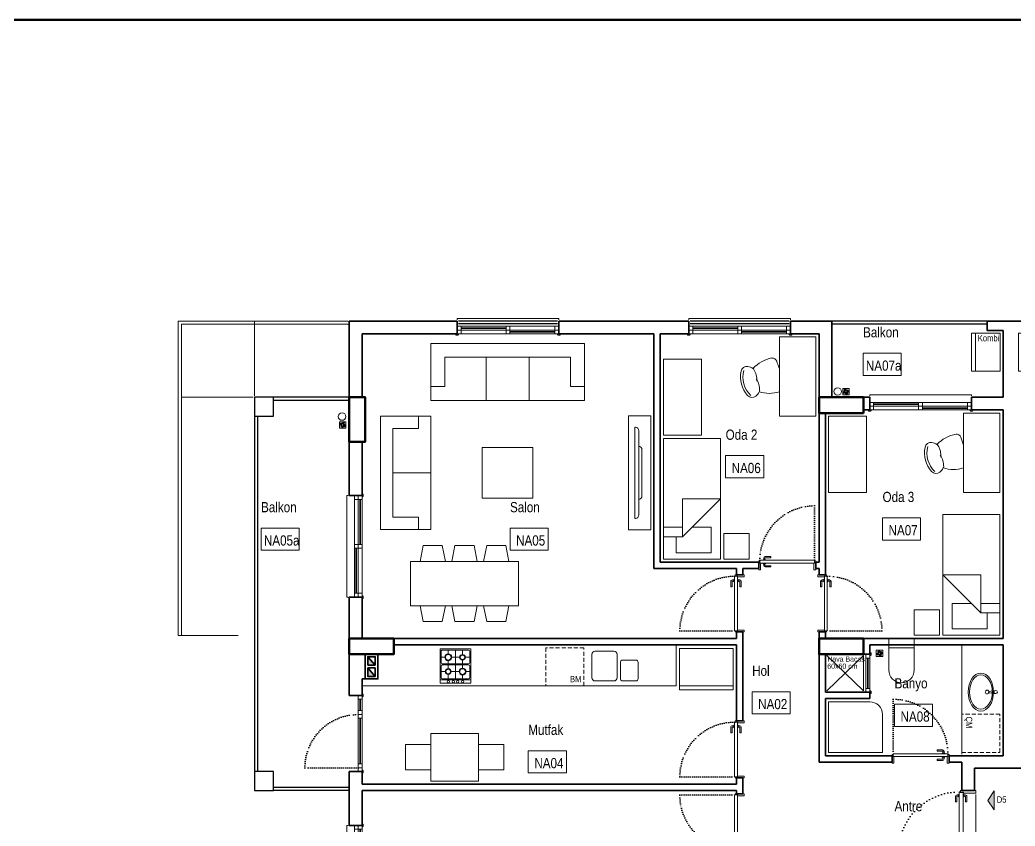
# Model space of a CAD drawing. Header units: millimetres. Extents: x 1811019 to 1873246, y -246515 to -243171.
# Drawn here: x 1860604 to 1862172, y -244777 to -243506 of the extents above; entities that cross this region are included whole.
import ezdxf
from ezdxf.enums import TextEntityAlignment as Align

# ---------------------------------------------------------------- set-up
doc = ezdxf.new("R2010")
doc.units = ezdxf.units.MM
for name, pattern in [('DOT', [0.25, 0, -0.25]), ('izdüşüm arka', [3.175, 0, -3.175]), ('izdüşüm ön', [9.525, 6.35, -3.175])]:
    doc.linetypes.add(name, pattern=pattern)
for name, color, linetype, lineweight in [('a_ba', 6, 'Continuous', 50), ('a_doğrama', 251, 'Continuous', 20), ('a_duvar', 251, 'Continuous', 35), ('a_görünüş', 32, 'Continuous', 25), ('a_görünüş_ince', 8, 'Continuous', 20), ('a_izdüşüm_arka', 251, 'izdüşüm arka', 30), ('a_izdüşüm_ön', 6, 'izdüşüm ön', 9), ('a_not_mahal', 253, 'Continuous', 5), ('a_not_misc', 144, 'Continuous', 5), ('a_not_text', 7, 'Continuous', 13), ('a_tefriş', 8, 'Continuous', 20), ('a_çerçeve_line', 7, 'Continuous', 50), ('m_yib', 65, 'Continuous', 20)]:
    doc.layers.add(name, color=color, linetype=linetype, lineweight=lineweight)
doc.styles.get("Standard").update_dxf_attribs({"font": 'ARIALN.TTF'})

# ---------------------------------------------------------------- blocks, each defined once
blk = doc.blocks.new('kombi')
at = {"layer": 'a_tefriş', "lineweight": 20}
for p, q in [((-4.8, 60), (40.2, 60)), ((-4.7, 0), (-4.8, 60)), ((1.3, 0), (1.2, 60)), ((40.2, 60), (40.3, 0)), ((69.2, 60), (69.2, 0)), ((114.2, 60), (69.2, 60)), ((108.2, 0), (108.2, 60)), ((114.2, 0), (114.2, 60)), ((40.3, 0), (-4.7, 0)), ((69.2, 0), (114.2, 0))]:
    blk.add_line(p, q, dxfattribs=at)
at = {"layer": 'a_not_mahal'}
for p in [(5, 47.3), (73.2, 47.3)]:
    blk.add_text('Kombi', height=10, dxfattribs=at).set_placement(p)
blk = doc.blocks.new('K2')
at = {"layer": 'a_doğrama', "color": 251, "linetype": 'Continuous'}
for p, q in [((-13, 88.1), (-13, 1.9)), ((-13, 88.1), (-8.5, 88.1)), ((-12, 90), (-12, 88.1)), ((-12, 90), (-10, 90)), ((-8.5, 88.1), (-8.5, 1.9)), ((-13, 1.9), (-8.5, 1.9)), ((-12, 0), (-12, 1.9)), ((-12, 0), (-10, 0))]:
    blk.add_line(p, q, dxfattribs=at)
at = {"layer": 'a_doğrama', "color": 251}
for points in [[(-14, 80.1), (-16.5, 80.1, 0.414214), (-17, 79.6), (-17, 71.1), (-19, 71.1), (-19, 79.6)], [(-13, 83.1), (-13.5, 83.1, 0.414214), (-14, 82.6), (-14, 79.6, 0.414214), (-13.5, 79.1), (-13, 79.1)], [(-8.5, 83.1), (-8, 83.1, -0.414214), (-7.5, 82.6), (-7.5, 79.6, -0.414214), (-8, 79.1), (-8.5, 79.1)], [(-7.5, 80.1), (-5, 80.1, -0.414214), (-4.5, 79.6), (-4.5, 71.1), (-2.5, 71.1), (-2.5, 79.6)]]:
    blk.add_lwpolyline(points, format="xyb", dxfattribs=at)
for points in [[(-16.5, 82.1), (-14, 82.1)], [(-5, 82.1), (-7.5, 82.1)]]:
    blk.add_lwpolyline(points, dxfattribs=at)
at = {"layer": 'a_doğrama', "color": 251, "linetype": 'Continuous'}
for points in [[(0, 90), (2, 90), (2, 87), (-8.5, 87)], [(0, 0), (2, 0), (2, 3), (-8.5, 3)]]:
    blk.add_lwpolyline(points, dxfattribs=at)
at = {"layer": 'a_doğrama', "color": 251}
for centre, start, end in [((-16.5, 79.6), 90, 180), ((-5, 79.6), 0, 90)]:
    blk.add_arc(centre, 2.5, start, end, dxfattribs=at)
at = {"layer": 'a_izdüşüm_arka', "color": 251}
blk.add_lwpolyline([(-99.2, 1.9), (-13, 1.9)], dxfattribs=at)
blk.add_arc((-13, 1.9), 86.2, 90, 180, dxfattribs=at)
blk = doc.blocks.new('klozet')
at = {"layer": 'a_tefriş'}
blk.add_line((20, 0), (-20, 0), dxfattribs=at)
for points in [[(-20, 0), (-20, -15), (20, -15), (20, 0)], [(-20, -50), (-20, -15)], [(20, -50), (20, -15)]]:
    blk.add_lwpolyline(points, dxfattribs=at)
blk.add_arc((0, -50), 20, 180, 360, dxfattribs=at)
blk = doc.blocks.new('K1')
at = {"layer": 'a_doğrama', "color": 251}
for points in [[(-17.5, -2.5), (-22, -2.5), (-22, 0), (2, 0), (2, -4), (-17.5, -4), (-17.5, -2.5)], [(-27.5, -93.1), (-25, -93.1)], [(-14.5, -93.1), (-17, -93.1)], [(-17.5, -97.5), (-22, -97.5), (-22, -100), (2, -100), (2, -96), (-17.5, -96), (-17.5, -97.5)]]:
    blk.add_lwpolyline(points, dxfattribs=at)
blk.add_lwpolyline([(-18, -14), (-18, -4), (-18, -3), (-22.5, -3), (-22.5, -2.5), (-22.5, -2), (-24, -2), (-24, -2.5), (-24, -12.5), (-24, -88), (-24, -97.5), (-24, -98), (-22.5, -98), (-22.5, -97.5), (-22.5, -97), (-18, -97), (-18, -96), (-18, -86.5)], close=True, dxfattribs=at)
for points in [[(-25, -91.1), (-27.5, -91.1, -0.414214), (-28, -90.6), (-28, -82.1), (-30, -82.1), (-30, -90.6)], [(-24, -94.1), (-24.5, -94.1, -0.414214), (-25, -93.6), (-25, -90.6, -0.414214), (-24.5, -90.1), (-24, -90.1)], [(-18, -94.1), (-17.5, -94.1, 0.414214), (-17, -93.6), (-17, -90.6, 0.414214), (-17.5, -90.1), (-18, -90.1)], [(-17, -91.1), (-14.5, -91.1, 0.414214), (-14, -90.6), (-14, -82.1), (-12, -82.1), (-12, -90.6)]]:
    blk.add_lwpolyline(points, format="xyb", dxfattribs=at)
for centre, start, end in [((-27.5, -90.6), 180, 270), ((-14.5, -90.6), 270, 0)]:
    blk.add_arc(centre, 2.5, start, end, dxfattribs=at)
at = {"layer": 'a_görünüş_ince', "color": 251}
blk.add_line((2, -6), (2, -94), dxfattribs=at)
at = {"layer": 'a_izdüşüm_arka', "color": 251, "linetype": 'DOT', "ltscale": 20}
blk.add_line((-24, -2), (-120, -2), dxfattribs=at)
blk.add_arc((-24, -2), 96, 180, 270, dxfattribs=at)
blk = doc.blocks.new('M1')
at = {"layer": 'a_doğrama', "linetype": 'Continuous'}
for p, q in [((-24, 6), (-30, 6)), ((-30, 0), (-30, 6)), ((-24, 0), (-30, 0)), ((-24, 0), (-24, 6)), ((30, 6), (24, 6)), ((24, 6), (24, 0)), ((30, 0), (30, 6)), ((30, 0), (24, 0))]:
    blk.add_line(p, q, dxfattribs=at)
at = {"layer": 'a_doğrama'}
for p, q in [((24, 3.5), (-24, 3.5)), ((24, 2.5), (-24, 2.5))]:
    blk.add_line(p, q, dxfattribs=at)
for points in [[(-28, -1), (-28, 0), (-32, 0), (-32, -2), (-29, -2)], [(28, -1), (28, 0), (32, 0), (32, -2), (29, -2)]]:
    blk.add_lwpolyline(points, close=True, dxfattribs=at)
at = {"layer": 'a_görünüş_ince'}
for p, q in [((24, 6), (-24, 6)), ((-24, 0), (24, 0))]:
    blk.add_line(p, q, dxfattribs=at)
blk = doc.blocks.new('kapı_120_c_blok')
at = {"layer": 'a_doğrama', "color": 251}
for points in [[(-2, 119), (-2, 122), (0, 122), (0, 118), (-1, 118), (-2, 119)], [(2.5, 114), (2.5, 96)], [(3.5, 114), (3.5, 96)], [(2.5, 84), (2.5, 12)], [(3.5, 84), (3.5, 12)], [(-2, 1), (-2, -2), (0, -2), (0, 2), (-1, 2), (-2, 1)]]:
    blk.add_lwpolyline(points, dxfattribs=at)
for points in [[(0, 114), (6, 114), (6, 120), (0, 120)], [(0, 90), (6, 90), (6, 96), (0, 96)], [(0, 84), (6, 84), (6, 90), (0, 90)], [(0, 6), (6, 6), (6, 12), (0, 12)], [(0, 0), (6, 0), (6, 6), (0, 6)]]:
    blk.add_lwpolyline(points, close=True, dxfattribs=at)
at = {"layer": 'a_görünüş_ince', "color": 251}
for points in [[(0, 114), (0, 96)], [(6, 114), (6, 96)], [(0, 84), (0, 12)], [(6, 84), (6, 12)]]:
    blk.add_lwpolyline(points, dxfattribs=at)
at = {"layer": 'a_izdüşüm_arka', "color": 251}
blk.add_lwpolyline([(6, 6), (90, 6)], dxfattribs=at)
blk.add_arc((6, 6), 84, 0, 90, dxfattribs=at)
blk = doc.blocks.new('160p')
at = {"layer": 'a_doğrama', "color": 251}
for points in [[(-6, -6), (-6, 0), (-12, 0), (-12, -6)], [(0, -6), (0, 0), (-6, 0), (-6, -6)], [(-6, -83), (-6, -77), (-12, -77), (-12, -83)], [(0, -83), (0, -77), (-6, -77), (-6, -83)], [(-6, -160), (-6, -154), (-12, -154), (-12, -160)], [(0, -160), (0, -154), (-6, -154), (-6, -160)]]:
    blk.add_lwpolyline(points, close=True, dxfattribs=at)
for points in [[(2, -1), (2, 2), (0, 2), (0, -2), (1, -2), (2, -1)], [(-9.5, -6), (-9.5, -77)], [(-8.5, -6), (-8.5, -77)], [(-3.5, -83), (-3.5, -154)], [(-2.5, -83), (-2.5, -154)], [(2, -159), (2, -162), (0, -162), (0, -158), (1, -158), (2, -159)]]:
    blk.add_lwpolyline(points, dxfattribs=at)
at = {"layer": 'a_görünüş_ince', "color": 251}
for points in [[(-22, -160), (-24, -160), (-24, 0), (-22, 0)], [(-12, -77), (-12, -6)], [(-6, -77), (-6, -6)], [(-6, -77), (-6, -6)], [(0, -77), (0, -6)], [(-12, -154), (-12, -83)], [(-6, -154), (-6, -83)], [(-6, -154), (-6, -83)], [(0, -154), (0, -83)]]:
    blk.add_lwpolyline(points, dxfattribs=at)
blk = doc.blocks.new('baca_şönt')
at = {"layer": 'a_duvar'}
h = blk.add_hatch(color=256, dxfattribs=at)
h.dxf.hatch_style = 1
h.paths.add_polyline_path([(21.5, -5), (21.5, -17), (35, -17)])
h.paths.add_polyline_path([(4, -5), (4, -17), (17.5, -17)])
for p, q in [((4, -5), (17.5, -17)), ((17.5, -5), (17.5, -17)), ((21.5, -5), (21.5, -17)), ((21.5, -5), (35, -17))]:
    blk.add_line(p, q, dxfattribs=at)
blk.add_lwpolyline([(0, -21), (39, -21), (39, -1), (0, -1)], close=True, dxfattribs=at)
for points in [[(17.5, -5), (4, -5), (4, -17), (17.5, -17)], [(21.5, -17), (35, -17), (35, -5), (21.5, -5)]]:
    blk.add_lwpolyline(points, dxfattribs=at)
blk = doc.blocks.new('A$C2A0A03CE')
at = {"layer": 'a_tefriş'}
for p, q in [((-54, -24.3), (-54, 24.3)), ((-54, 24.3), (0, 24.3)), ((-48.6, 24.3), (-48.6, -24.3)), ((-46.8, 20.7), (-46.8, -20.7)), ((-27, 22.5), (-45, 22.5)), ((-35.6, 22.5), (-35.6, 15.7)), ((-25.2, -20.7), (-25.2, 20.7)), ((-23.4, -20.7), (-23.4, 20.7)), ((-21.6, 22.5), (-3.6, 22.5)), ((-13.1, 22.5), (-13.1, 14.8)), ((-1.8, 20.7), (-1.8, -20.7)), ((0, -24.3), (0, 24.3)), ((-40, 11.2), (-46.8, 11.2)), ((-25.2, 0), (-46.8, 0)), ((-35.6, 6.8), (-35.6, -7.7)), ((-25.2, 11.2), (-31, 11.2)), ((-16.6, 11.2), (-23.4, 11.2)), ((-1.8, 0), (-23.4, 0)), ((-13.1, 7.7), (-13.1, -6.8)), ((-1.8, 11.2), (-9.4, 11.2)), ((-39.1, -11.3), (-46.8, -11.3)), ((-35.6, -14.9), (-35.6, -22.5)), ((-25.2, -11.3), (-31.9, -11.3)), ((-17.5, -11.3), (-23.4, -11.3)), ((-1.8, -11.3), (-8.5, -11.3)), ((-54, -24.3), (0, -24.3)), ((-45, -22.5), (-27, -22.5)), ((-3.6, -22.5), (-21.6, -22.5)), ((-13.1, -15.7), (-13.1, -22.5))]:
    blk.add_line(p, q, dxfattribs=at)
for centre, radius in [((-35.6, 11.2), 5.4), ((-35.6, 11.2), 4.5), ((-13.1, 11.2), 4.5), ((-51.4, 11.2), 1.8), ((-51.4, 3.7), 1.8), ((-13.1, 11.2), 3.6), ((-51.4, -3.5), 1.8), ((-51.4, -11.3), 1.8), ((-35.6, -11.3), 4.5), ((-35.6, -11.3), 3.6), ((-13.1, -11.3), 5.4), ((-13.1, -11.3), 4.5)]:
    blk.add_circle(centre, radius, dxfattribs=at)
for centre, start, end in [((-45, 20.7), 90, 180), ((-27, 20.7), 0, 90), ((-21.6, 20.7), 90, 180), ((-3.6, 20.7), 0, 90), ((-45, -20.7), 180, 270), ((-27, -20.7), 270, 0), ((-21.6, -20.7), 180, 270), ((-3.6, -20.7), 270, 0)]:
    blk.add_arc(centre, 1.8, start, end, dxfattribs=at)
blk = doc.blocks.new('tefriş_koltuk_242x90')
at = {"layer": 'a_tefriş'}
for p, q in [((-34, -22), (-34, -90)), ((34, -22), (34, -90)), ((-99, -68), (-121, -68)), ((99, -68), (121, -68))]:
    blk.add_line(p, q, dxfattribs=at)
for points in [[(-121, -90), (-121, 0), (121, 0), (121, -90), (-121, -90)], [(-99, -68), (-99, -22), (99, -22), (99, -68)]]:
    blk.add_lwpolyline(points, dxfattribs=at)
blk = doc.blocks.new('tefriş_koltuk_202x90')
at = {"layer": 'a_tefriş'}
for p, q in [((0, -90), (0, -22)), ((-79, -68), (-101, -68)), ((79, -68), (101, -68))]:
    blk.add_line(p, q, dxfattribs=at)
for points in [[(101, -90), (101, 0), (-101, 0), (-101, -90), (101, -90)], [(79, -68), (79, -22), (-79, -22), (-79, -68)]]:
    blk.add_lwpolyline(points, dxfattribs=at)
blk = doc.blocks.new('tefirş_tv')
at = {"layer": 'a_tefriş'}
for points in [[(35, 10), (35, 10, 0.414214), (30, 15), (-30, 15, 0.414214), (-35, 10), (-35, 10)], [(60, 4), (60, 5, 0.414214), (55, 10), (-55, 10, 0.414214), (-60, 5), (-60, 4)]]:
    blk.add_lwpolyline(points, format="xyb", close=True, dxfattribs=at)
blk = doc.blocks.new('tefriş_yatak tek')
at = {"layer": 'a_tefriş'}
for points in [[(0, -0.45), (-1.9, -0.45), (-1.9, 0.45), (0, 0.45)], [(-1.9, -0.5), (-1.5, -0.5), (-1.5, -0.9), (-1.9, -0.9)]]:
    blk.add_lwpolyline(points, close=True, dxfattribs=at)
for points in [[(-1.55, 0.45), (-1.55, 0.15), (-0.95, -0.45), (-0.95, 0.15), (-1.55, 0.15)], [(-1.4, 0.45), (-1.4, 0.15)], [(-1.4, 0), (-1.4, -0.3), (-1.8, -0.3), (-1.8, 0.25), (-1.55, 0.25)]]:
    blk.add_lwpolyline(points, dxfattribs=at)
blk = doc.blocks.new('tefriş_sandalye')
at = {"layer": 'a_tefriş'}
blk.add_line((0, -18), (0, 18), dxfattribs=at)
at = {"layer": 'a_tefriş', "extrusion": (0, 0, -1)}
for centre, major_axis, start_param, end_param in [((16, -34.3), (38.7, 38.7), 5.200723, 5.79406), ((62.1, 15.1), (21.8, -21.8), 1.757107, 2.385975), ((62.1, 15.1), (21.8, -21.8), 1.757107, 2.385975), ((48.7, 10.5), (13, -13), 2.664537, 2.7784), ((48.7, 10.5), (13, -13), 2.664537, 2.7784), ((48.7, 10.5), (13, -13), 2.7784, 3.245118), ((43.2, 17.3), (6.76, 6.76), 4.815914, 6.34704), ((16.9, -5.5), (28.8, 28.8), 6.26556, 7.321949), ((16.9, -5.5), (28.8, 28.8), 6.26556, 7.321949), ((17, -5.7), (31.4, -31.4), -1.506941, -0.587454), ((66.5, -1.2), (21.8, -21.8), 1.802816, 2.431683), ((66.5, -1.2), (21.8, -21.8), 1.802816, 2.431683), ((51.2, -12.6), (6.76, -6.76), -0.587454, 0.943672), ((-154, -79.7), (117.3, -117.3), -1.166716, -1.087708), ((11.1, -28.2), (4.99, -4.99), 0.687369, 2.053884), ((1.8, 18.5), (38.7, -38.7), -0.034473, 0.601946), ((52.6, -3.9), (13, -13), 1.410391, 1.524253), ((52.6, -3.9), (13, -13), 1.410391, 1.524253), ((52.6, -3.9), (13, 13), 2.514469, 2.981187)]:
    blk.add_ellipse(centre, major_axis=major_axis, ratio=1, start_param=start_param, end_param=end_param, dxfattribs=at)
blk = doc.blocks.new('tefriş_süzgeç')
at = {"layer": 'a_tefriş'}
for p, q in [((5, 0), (-5, 0)), ((-5, 0), (-5, -10)), ((5, -10), (5, 0)), ((-5, -10), (5, -10)), ((-3.6, -5.1), (-4.1, -5.1)), ((-2.6, -5.1), (-3.1, -5.1)), ((-2.5, -2.5), (-2.9, -2.2)), ((-2.6, -7.6), (-2.9, -7.9)), ((-2, -3.3), (-2.3, -3)), ((-1.9, -6.9), (-2.2, -7.2)), ((-1.6, -5.1), (-2.1, -5.1)), ((-1.2, -3.9), (-1.5, -3.6)), ((-1.2, -6.2), (-1.5, -6.5)), ((-0.2, -2.5), (-0.2, -2)), ((-0.1, -1.5), (-0.1, -1)), ((-0.1, -3), (-0.1, -3.5)), ((-0.1, -6.6), (-0.1, -7.1)), ((-0.1, -7.6), (-0.1, -8.1)), ((-0.1, -8.6), (-0.1, -9.1)), ((1, -4), (1.4, -3.6)), ((1.1, -6.2), (1.4, -6.5)), ((1.5, -5.1), (2, -5.1)), ((1.7, -3.3), (2.1, -2.9)), ((1.8, -6.9), (2.1, -7.2)), ((2.5, -2.5), (2.8, -2.2)), ((2.5, -5.1), (3, -5.1)), ((2.5, -7.5), (2.8, -7.9)), ((3.5, -5.1), (4, -5.1))]:
    blk.add_line(p, q, dxfattribs=at)
for centre, radius, start, end in [((-0.1, -5.1), 4.06, 134.2896, 180), ((-0.1, -5.1), 3.56, 134.2896, 180), ((-0.1, -5.1), 3.06, 180, 225), ((-0.1, -5.1), 4.06, 225, 270), ((-0.1, -5.1), 2.56, 180, 225), ((-0.1, -5.1), 3.56, 225, 270), ((-0.4, -4.4), 2.4, 84.5943, 143.2016), ((-0.1, -5.1), 2.06, 134.2896, 180), ((-0.1, -5), 2.44, 90.343, 138.1212), ((-0.1, -5.1), 1.56, 134.2896, 180), ((-0.1, -5.1), 2.06, 225, 270), ((-0.1, -5.1), 1.56, 225, 270), ((-0.1, -5.1), 4.06, 45, 90), ((-0.1, -5.1), 3.56, 45, 90), ((-0.1, -5.1), 2.06, 45, 90), ((-0.1, -5.1), 1.56, 45, 90), ((-0.1, -5.1), 2.56, 270, 315.7104), ((-0.1, -5.1), 3.06, 270, 315.7104), ((-0.1, -5.1), 1.56, 314.2896, 360), ((-0.1, -5.1), 2.06, 314.2896, 360), ((-0.1, -5.1), 2.56, 360, 45), ((-0.1, -5.1), 3.06, 360, 45), ((-0.1, -5.1), 3.56, 314.2896, 360), ((-0.1, -5.1), 4.06, 314.2896, 360)]:
    blk.add_arc(centre, radius, start, end, dxfattribs=at)

msp = doc.modelspace()

# ---------------------------------------------------------------- hatches: boundary and pattern name
at = {"layer": 'a_not_misc'}
h = msp.add_hatch(color=256, dxfattribs=at)
h.dxf.hatch_style = 1
h.paths.add_polyline_path([(1862138.7, -244721.7), (1862128.7, -244736.7), (1862138.7, -244751.7)])

# ---------------------------------------------------------------- linework, layer by layer
at = {"layer": 'a_ba', "color": 253}
for points in [[(1861122.7, -244171.3), (1861147.7, -244171.3), (1861147.7, -244101.3), (1861122.7, -244101.3)], [(1861932.7, -244126.3), (1861932.7, -244101.3), (1861862.7, -244101.3), (1861862.7, -244126.3)], [(1861122.7, -244481.3), (1861122.7, -244506.3), (1861192.7, -244506.3), (1861192.7, -244481.3)], [(1861932.7, -244506.3), (1861932.7, -244481.3), (1861862.7, -244481.3), (1861862.7, -244506.3)]]:
    msp.add_lwpolyline(points, close=True, dxfattribs=at)
at = {"layer": 'a_duvar'}
for p, q in [((1861292.7, -243981.3), (1861122.7, -243981.3)), ((1861122.7, -243981.3), (1861122.7, -244101.3)), ((1861657.7, -243981.3), (1861452.7, -243981.3)), ((1861882.7, -243981.3), (1861817.7, -243981.3)), ((1861882.7, -244101.3), (1861882.7, -243981.3)), ((1862197.7, -243981.3), (1862127.7, -243981.3)), ((1862152.7, -243996.3), (1862152.7, -244101.3)), ((1861142.7, -244001.3), (1861292.7, -244001.3)), ((1861142.7, -244101.3), (1861142.7, -244001.3)), ((1861452.7, -244001.3), (1861602.7, -244001.3)), ((1861602.7, -244001.3), (1861602.7, -244371.3)), ((1861612.7, -244361.3), (1861612.7, -244001.3)), ((1861612.7, -244001.3), (1861657.7, -244001.3)), ((1861817.7, -244001.3), (1861862.7, -244001.3)), ((1861862.7, -244001.3), (1861862.7, -244361.3)), ((1861882.7, -244101.3), (1861932.7, -244101.3)), ((1862102.7, -244101.3), (1862152.7, -244101.3)), ((1861122.7, -244121.3), (1861122.7, -244256.3)), ((1862102.7, -244121.3), (1862152.7, -244121.3)), ((1862152.7, -244121.3), (1862152.7, -244481.3)), ((1861872.7, -244381.3), (1861872.7, -244126.3)), ((1861142.7, -244256.3), (1861142.7, -244171.3)), ((1861602.7, -244371.3), (1861732.7, -244371.3)), ((1861767.7, -244361.3), (1861612.7, -244361.3)), ((1861732.7, -244381.3), (1861732.7, -244371.3)), ((1861742.7, -244371.3), (1861742.7, -244381.3)), ((1861742.7, -244371.3), (1861767.7, -244371.3)), ((1861862.7, -244361.3), (1861857.7, -244361.3)), ((1861857.7, -244371.3), (1861862.7, -244371.3)), ((1861862.7, -244371.3), (1861862.7, -244381.3)), ((1861122.7, -244416.3), (1861122.7, -244571.3)), ((1861142.7, -244481.3), (1861142.7, -244416.3)), ((1861732.7, -244481.3), (1861142.7, -244481.3)), ((1861732.7, -244481.3), (1861732.7, -244471.3)), ((1861742.7, -244471.3), (1861742.7, -244611.3)), ((1861862.7, -244471.3), (1861862.7, -244676.3)), ((1861872.7, -244481.3), (1861872.7, -244471.3)), ((1862152.7, -244481.3), (1861872.7, -244481.3)), ((1861192.7, -244491.3), (1861732.7, -244491.3)), ((1861732.7, -244611.3), (1861732.7, -244491.3)), ((1861932.7, -244491.3), (1861932.7, -244506.3)), ((1861942.7, -244506.3), (1861942.7, -244491.3)), ((1861942.7, -244491.3), (1862152.7, -244491.3)), ((1862152.7, -244491.3), (1862152.7, -244666.3)), ((1861872.7, -244566.3), (1861872.7, -244506.3)), ((1861142.7, -244571.3), (1861142.7, -244545.3)), ((1861942.7, -244566.3), (1861872.7, -244566.3)), ((1861872.7, -244666.3), (1861872.7, -244576.3)), ((1861872.7, -244576.3), (1861942.7, -244576.3)), ((1861942.7, -244576.3), (1861942.7, -244566.3)), ((1861977.7, -244666.3), (1861872.7, -244666.3)), ((1861977.7, -244666.3), (1861872.7, -244666.3)), ((1861977.7, -244676.3), (1861977.7, -244666.3)), ((1862067.7, -244666.3), (1862067.7, -244676.3)), ((1862067.7, -244676.3), (1862067.7, -244666.3)), ((1862152.7, -244666.3), (1862067.7, -244666.3)), ((1861862.7, -244676.3), (1861977.7, -244676.3)), ((1862067.7, -244676.3), (1862087.7, -244676.3)), ((1862087.7, -244676.3), (1862087.7, -244721.3)), ((1862107.7, -244686), (1862227.7, -244686)), ((1862107.7, -244721.3), (1862107.7, -244686)), ((1861122.7, -244691.3), (1861122.7, -244776.3)), ((1861142.7, -244711.3), (1861142.7, -244691.3)), ((1861732.7, -244711.3), (1861732.7, -244701.3)), ((1861742.7, -244701.3), (1861742.7, -244726.3)), ((1861732.7, -244711.3), (1861142.7, -244711.3)), ((1861142.7, -244721.3), (1861732.7, -244721.3)), ((1861142.7, -244776.3), (1861142.7, -244721.3)), ((1861732.7, -244726.3), (1861732.7, -244721.3)), ((1862087.7, -244721.3), (1862107.7, -244721.3))]:
    msp.add_line(p, q, dxfattribs=at)
for points in [[(1861292.7, -244001.3), (1861292.7, -243981.3)], [(1861452.7, -244001.3), (1861452.7, -243981.3)], [(1861657.7, -244001.3), (1861657.7, -243981.3)], [(1861817.7, -244001.3), (1861817.7, -243981.3)], [(1862127.7, -243981.3), (1862127.7, -243996.3), (1862152.7, -243996.3)], [(1861932.7, -244101.3), (1861942.7, -244101.3), (1861942.7, -244121.3), (1861932.7, -244121.3)], [(1862102.7, -244101.3), (1862102.7, -244121.3)], [(1861142.7, -244256.3), (1861122.7, -244256.3)], [(1861767.7, -244361.3), (1861767.7, -244371.3)], [(1861857.7, -244361.3), (1861857.7, -244371.3)], [(1861732.7, -244381.3), (1861742.7, -244381.3)], [(1861862.7, -244381.3), (1861872.7, -244381.3)], [(1861142.7, -244416.3), (1861122.7, -244416.3)], [(1861732.7, -244471.3), (1861742.7, -244471.3)], [(1861862.7, -244471.3), (1861872.7, -244471.3)], [(1861932.7, -244506.3), (1861942.7, -244506.3)], [(1861147.7, -244545.3), (1861142.7, -244545.3)], [(1861142.7, -244571.3), (1861122.7, -244571.3)], [(1861732.7, -244611.3), (1861742.7, -244611.3)], [(1861142.7, -244691.3), (1861122.7, -244691.3)], [(1861732.7, -244701.3), (1861742.7, -244701.3)], [(1861732.7, -244726.3), (1861742.7, -244726.3)], [(1861122.7, -244776.3), (1861142.7, -244776.3)]]:
    msp.add_lwpolyline(points, dxfattribs=at)
at = {"layer": 'a_görünüş', "color": 251}
for points in [[(1861450.7, -243981.3), (1861294.7, -243981.3)], [(1861450.7, -243985.3), (1861294.7, -243985.3)], [(1861815.7, -243981.3), (1861659.7, -243981.3)], [(1861815.7, -243985.3), (1861659.7, -243985.3)], [(1862127.7, -243981.3), (1861882.7, -243981.3)], [(1862127.7, -243986.3), (1861882.7, -243986.3)], [(1861122.7, -244101.3), (1861003.2, -244101.3)], [(1861122.7, -244106.3), (1861003.2, -244106.3)], [(1860973.2, -244131.3), (1860973.2, -244691.3)], [(1860978.2, -244131.3), (1860978.2, -244691.3)], [(1861122.7, -244716.3), (1861003.2, -244716.3)], [(1861122.7, -244721.3), (1861003.2, -244721.3)]]:
    msp.add_lwpolyline(points, dxfattribs=at)
for points in [[(1860973.2, -244131.3), (1861003.2, -244131.3), (1861003.2, -244101.3), (1860973.2, -244101.3)], [(1860973.2, -244721.3), (1861003.2, -244721.3), (1861003.2, -244691.3), (1860973.2, -244691.3)]]:
    msp.add_lwpolyline(points, close=True, dxfattribs=at)
at = {"layer": 'a_görünüş_ince'}
for p, q in [((1860853.2, -244476.7), (1860853.2, -243981.3)), ((1860853.2, -243981.3), (1861120.7, -243981.3)), ((1860858.2, -244476.7), (1860858.2, -243986.3)), ((1860858.2, -243986.3), (1861120.7, -243986.3))]:
    msp.add_line(p, q, dxfattribs=at)
for points in [[(1860973.2, -244099.3), (1860973.2, -243981.3)], [(1860971.2, -244101.3), (1860858.2, -244101.3)], [(1860947.7, -244476.7), (1860853.2, -244476.7)], [(1861932.7, -244508.3), (1861932.7, -244564.3)]]:
    msp.add_lwpolyline(points, dxfattribs=at)
at = {"layer": 'a_izdüşüm_ön', "color": 251}
for points in [[(1861492.2, -244556.3), (1861492.2, -244496.3), (1861432.2, -244496.3), (1861432.2, -244556.3)], [(1862147.7, -244661), (1862147.7, -244601), (1862087.7, -244601), (1862087.7, -244661)]]:
    msp.add_lwpolyline(points, close=True, dxfattribs=at)
at = {"layer": 'a_not_mahal'}
for points in [[(1861992.2, -244031.9), (1861932.2, -244031.9), (1861932.2, -244066.9), (1861992.2, -244066.9)], [(1861775.6, -244193.3), (1861715.6, -244193.3), (1861715.6, -244228.3), (1861775.6, -244228.3)], [(1862022.8, -244291.4), (1861962.8, -244291.4), (1861962.8, -244326.4), (1862022.8, -244326.4)], [(1861043.7, -244307.5), (1860983.7, -244307.5), (1860983.7, -244342.5), (1861043.7, -244342.5)], [(1861435.9, -244307.5), (1861375.9, -244307.5), (1861375.9, -244342.5), (1861435.9, -244342.5)], [(1861817.4, -244565.4), (1861757.4, -244565.4), (1861757.4, -244600.4), (1861817.4, -244600.4)], [(1862041.7, -244585.1), (1861981.7, -244585.1), (1861981.7, -244620.1), (1862041.7, -244620.1)], [(1861464.7, -244658.5), (1861404.7, -244658.5), (1861404.7, -244693.5), (1861464.7, -244693.5)]]:
    msp.add_lwpolyline(points, close=True, dxfattribs=at)
at = {"layer": 'a_not_misc'}
for points in [[(1861932.7, -244508.3), (1861874.8, -244564.3)], [(1861932.7, -244564.3), (1861874.8, -244508.3)]]:
    msp.add_lwpolyline(points, dxfattribs=at)
msp.add_lwpolyline([(1862138.7, -244721.7), (1862128.7, -244736.7), (1862138.7, -244751.7), (1862138.7, -244721.7)], close=True, dxfattribs=at)
at = {"layer": 'a_tefriş'}
for p, q in [((1862087.7, -244664), (1862087.7, -244493.3)), ((1861144.7, -244556.3), (1861637.7, -244556.3)), ((1862130.8, -244564.9), (1862136.1, -244564.3)), ((1862136.1, -244567.8), (1862130.8, -244567.1)), ((1862137, -244563.9), (1862141.2, -244563.5)), ((1862141.2, -244568.5), (1862137, -244568.1)), ((1862138.7, -244564.7), (1862137.2, -244564.7)), ((1862137.2, -244567.4), (1862138.7, -244567.4)), ((1862138.7, -244567.4), (1862138.7, -244564.7))]:
    msp.add_line(p, q, dxfattribs=at)
for points in [[(1861800.4, -244006.3), (1861857.7, -244006.3), (1861857.7, -244131.3), (1861800.4, -244131.3)], [(1861617.7, -244161.3), (1861677.7, -244161.3), (1861677.7, -244041.3), (1861617.7, -244041.3)], [(1861562.7, -244130.4), (1861597.7, -244130.4), (1861597.7, -244310.4), (1861562.7, -244310.4)], [(1861937.7, -244251.3), (1861877.7, -244251.3), (1861877.7, -244131.3), (1861937.7, -244131.3)], [(1862090.4, -244126.3), (1862147.7, -244126.3), (1862147.7, -244251.3), (1862090.4, -244251.3)], [(1861332.1, -244180.4), (1861412.1, -244180.4), (1861412.1, -244260.4), (1861332.1, -244260.4)], [(1861219.2, -244360), (1861389.2, -244360), (1861389.2, -244430), (1861219.2, -244430)], [(1861326.2, -244706.3), (1861326.2, -244631.3), (1861251.2, -244631.3), (1861251.2, -244706.3)], [(1861251.2, -244688.8), (1861251.2, -244648.8), (1861211.2, -244648.8), (1861211.2, -244688.8)], [(1861366.2, -244688.8), (1861326.2, -244688.8), (1861326.2, -244648.8), (1861366.2, -244648.8)]]:
    msp.add_lwpolyline(points, close=True, dxfattribs=at)
for points in [[(1861274.2, -244360), (1861269.2, -244335), (1861239.2, -244335), (1861234.2, -244360)], [(1861324.2, -244360), (1861319.2, -244335), (1861289.2, -244335), (1861284.2, -244360)], [(1861374.2, -244360), (1861369.2, -244335), (1861339.2, -244335), (1861334.2, -244360)], [(1861274.2, -244430), (1861269.2, -244455), (1861239.2, -244455), (1861234.2, -244430)], [(1861324.2, -244430), (1861319.2, -244455), (1861289.2, -244455), (1861284.2, -244430)], [(1861374.2, -244430), (1861369.2, -244455), (1861339.2, -244455), (1861334.2, -244430)], [(1861637.7, -244556.3), (1861637.7, -244491.3)], [(1861727.7, -244497.3), (1861727.7, -244562.3), (1861642.7, -244562.3), (1861642.7, -244497.3), (1861727.7, -244497.3), (1861727.7, -244556.3), (1861642.7, -244556.3)]]:
    msp.add_lwpolyline(points, dxfattribs=at)
for points in [[(1861544.7, -244506.4, 0.414214), (1861539.7, -244501.4), (1861509.7, -244501.4, 0.414214), (1861504.7, -244506.4), (1861504.7, -244543.4, 0.414214), (1861509.7, -244548.4), (1861539.7, -244548.4, 0.414214), (1861544.7, -244543.4), (1861544.7, -244506.4)], [(1861577.7, -244519, 0.414214), (1861574.2, -244515.5), (1861553.2, -244515.5, 0.414214), (1861549.7, -244519), (1861549.7, -244544.9, 0.414214), (1861553.2, -244548.4), (1861574.2, -244548.4, 0.414214), (1861577.7, -244544.9), (1861577.7, -244519)]]:
    msp.add_lwpolyline(points, format="xyb", dxfattribs=at)
msp.add_lwpolyline([(1861942.7, -244581.3), (1861877.7, -244581.3), (1861877.7, -244661.3), (1861962.7, -244661.3), (1861962.7, -244601.3, 0.414214)], format="xyb", close=True, dxfattribs=at)
msp.add_circle((1862127.6, -244566), 3, dxfattribs=at)
msp.add_circle((1862127.6, -244566), 3, dxfattribs=at)
for centre, radius, start, end in [((1862130.9, -244566), 1.12, 97.1389, 262.8611), ((1862137.2, -244566), 2.11, 122.771, 237.229), ((1862137.2, -244566), 1.36, 90, 270), ((1862137.2, -244566), 2.11, 95.1696, 122.771), ((1862137.2, -244566), 2.11, 237.229, 264.8304), ((1862141.2, -244566), 2.5, 270, 90)]:
    msp.add_arc(centre, radius, start, end, dxfattribs=at)
for major_axis in [(0, 30), (0, 27)]:
    msp.add_ellipse((1862117.7, -244566), major_axis=major_axis, ratio=0.666667, dxfattribs=at)
at = {"layer": 'a_çerçeve_line'}
msp.add_lwpolyline([(1872123.9, -246506.5), (1872123.9, -243506.5), (1853005.4, -243506.5), (1853005.4, -246506.5)], close=True, dxfattribs=at)
at = {"layer": 'm_yib'}
for centre in [(1861892.2, -244092.2), (1861111.3, -244131.7)]:
    msp.add_circle(centre, 5.92, dxfattribs=at)

# ---------------------------------------------------------------- block references
at = {"xscale": -1}
msp.add_blockref('kapı_120_c_blok', (1861142.7, -244691.3), dxfattribs=at)
at = {"layer": 'a_doğrama', "xscale": -1, "rotation": 90}
msp.add_blockref('M1', (1861942.7, -244536.3), dxfattribs=at)
at = {"layer": 'a_duvar', "xscale": -1}
for name, p, rotation in [('160p', (1861292.7, -244001.3), 90), ('160p', (1861657.7, -244001.3), 90), ('160p', (1861942.7, -244121.3), 90), ('160p', (1861142.7, -244416.3), 180), ('baca_şönt', (1861168.7, -244545.3), 270), ('160p', (1861142.7, -244936.3), 180)]:
    msp.add_blockref(name, p, dxfattribs=dict(at, rotation=rotation))
at = {"layer": 'a_duvar'}
msp.add_blockref('kombi', (1862107.9, -244060.4), dxfattribs=at)
at = {"layer": 'a_izdüşüm_arka', "ltscale": 5, "xscale": -1}
for name, p, rotation in [('K2', (1861857.7, -244371.3), 90.00079631210939), ('K2', (1861862.7, -244471.3), 0.0007963121093723657), ('K2', (1861742.7, -244726.3), 180.0007963121094), ('K1', (1862107.7, -244821.3), 180.0007963121094)]:
    msp.add_blockref(name, p, dxfattribs=dict(at, rotation=rotation))
at = {"layer": 'a_izdüşüm_arka', "ltscale": 5}
for p, rotation in [((1861742.7, -244471.3), 359.9992036878907), ((1861977.7, -244676.3), 269.9992036878906), ((1861742.7, -244701.3), 359.9992036878907)]:
    msp.add_blockref('K2', p, dxfattribs=dict(at, rotation=rotation))
at = {"layer": 'a_tefriş', "xscale": -1}
msp.add_blockref('tefriş_koltuk_242x90', (1861372.1, -244016.3), dxfattribs=at)
at = {"layer": 'a_tefriş'}
for name, p, rotation in [('tefriş_sandalye', (1861800.4, -244074.7), 180), ('tefriş_süzgeç', (1861112.2, -244149.9), 179.9999999999999), ('tefriş_sandalye', (1862090.4, -244194.7), 180)]:
    msp.add_blockref(name, p, dxfattribs=dict(at, rotation=rotation))
at = {"layer": 'a_tefriş', "xscale": -1}
for p, rotation in [((1861910.2, -244092.4), 270), ((1861953, -244505.1), 90)]:
    msp.add_blockref('tefriş_süzgeç', p, dxfattribs=dict(at, rotation=rotation))
at = {"layer": 'a_tefriş', "lineweight": -3, "extrusion": (-1.39694e-31, -2.24181e-16, -1), "xscale": -0.8823529411764706, "yscale": 0.8823529411764706, "zscale": -0.8823529411764706, "rotation": 270}
msp.add_blockref('tefriş_koltuk_202x90', (-1861171.7, -244220.4), dxfattribs=at)
at = {"layer": 'a_tefriş', "extrusion": (0, 0, -1), "xscale": -1.2, "rotation": 90.0000016677939}
msp.add_blockref('tefirş_tv', (-1861568.7, -244220.4), dxfattribs=at)
at = {"layer": 'a_tefriş'}
for p, xscale, yscale, zscale, rotation in [((1861662.7, -244166.3), 100.0000000000011, 100.0000000000011, 100.0000000000011, 90), ((1862102.7, -244286.3), -100, 100, 100, 270)]:
    msp.add_blockref('tefriş_yatak tek', p, dxfattribs=dict(at, xscale=xscale, yscale=yscale, zscale=zscale, rotation=rotation))
at = {"layer": 'a_tefriş', "color": 113, "xscale": -1}
for name, p, rotation in [('klozet', (1861992.7, -244481.3), 359.9992036605381), ('A$C2A0A03CE', (1861289.9, -244498.1), 269.9992036728955)]:
    msp.add_blockref(name, p, dxfattribs=dict(at, rotation=rotation))

# ---------------------------------------------------------------- texts
at = {"layer": 'a_not_mahal'}
for s, height, p in [('Balkon', 16, (1861932.2, -244006.9)), ('Oda 2', 16, (1861715.6, -244168.3)), ('Oda 3', 16, (1861962.8, -244266.4)), ('Balkon', 16, (1860983.7, -244282.5)), ('Salon', 16, (1861375.9, -244282.5)), ('Hol', 16, (1861757.4, -244540.4)), ('BM', 10, (1861470.4, -244550.5)), ('Banyo', 16, (1861981.7, -244560.1)), ('Mutfak', 16, (1861404.7, -244633.5)), ('Antre', 16, (1861981.7, -244753.9))]:
    msp.add_text(s, height=height, dxfattribs=at).set_placement(p)
for s, p in [('NA07a', (1861964.6, -244059.4)), ('NA06', (1861748, -244220.8)), ('NA07', (1861995.2, -244318.9)), ('NA05a', (1861016.2, -244335)), ('NA05', (1861408.4, -244335)), ('NA02', (1861789.8, -244592.9)), ('NA08', (1862014.1, -244612.6)), ('NA04', (1861437.2, -244686))]:
    msp.add_text(s, height=16, rotation=360, dxfattribs=at).set_placement(p, align=Align.CENTER)
msp.add_text('ÇM', height=10, rotation=270, dxfattribs=at).set_placement((1862094.1, -244604.6))
at = {"layer": 'a_not_text'}
for s, height, p in [('Hava Bacası', 8, (1861875.8, -244518)), ('60x60 cm', 8, (1861875.8, -244529.2)), ('D5', 10, (1862142.8, -244740.4))]:
    msp.add_text(s, height=height, dxfattribs=at).set_placement(p)

doc.saveas('drawing.dxf')
